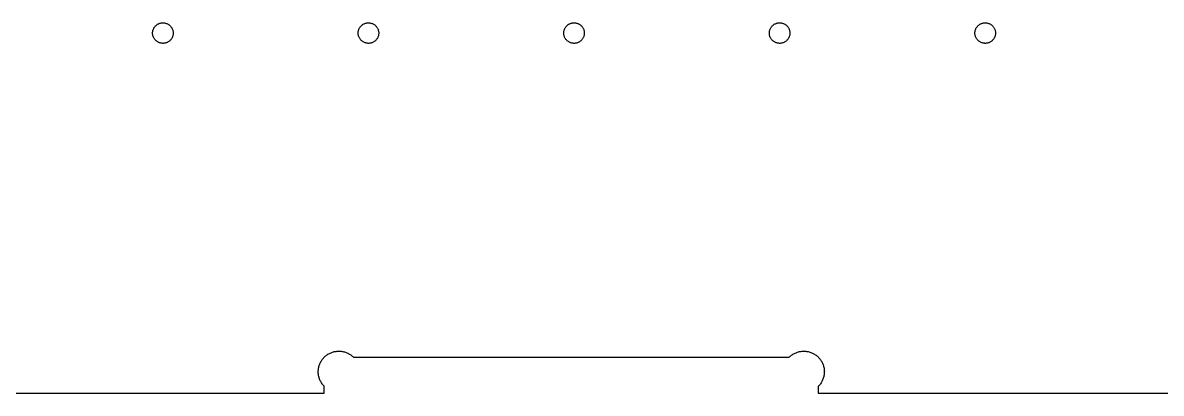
# Model space of a CAD drawing. Extents: x 0 to 96, y 0 to 48.
# Drawn here: x 20.65 to 27.58, y 23.28 to 25.53 of the extents above; entities that cross this region are included whole.
import ezdxf

# ---------------------------------------------------------------- set-up
doc = ezdxf.new("R2010")
doc.units = 0
doc.layers.add('Layer_1', color=7, linetype='CONTINUOUS')

msp = doc.modelspace()

# ---------------------------------------------------------------- linework, layer by layer
at = {"layer": 'Layer_1', "color": 7}
for p, q in [((21.443744, 25.473036), (21.444411, 25.476894)), ((21.444413, 25.476894), (21.445358, 25.480713)), ((21.445359, 25.480713), (21.44654, 25.484453)), ((21.44654, 25.484453), (21.447957, 25.488114)), ((21.447957, 25.488114), (21.449571, 25.491698)), ((21.449571, 25.491698), (21.451422, 25.495122)), ((21.451422, 25.495122), (21.453508, 25.498469)), ((21.453508, 25.498469), (21.455792, 25.501658)), ((21.455792, 25.501658), (21.458232, 25.504729)), ((21.458232, 25.504729), (21.46091, 25.507602)), ((21.46091, 25.507602), (21.463744, 25.510319)), ((21.463744, 25.510319), (21.466737, 25.512879)), ((21.466737, 25.512879), (21.469887, 25.515201)), ((21.469887, 25.515201), (21.473193, 25.517367)), ((21.473193, 25.517367), (21.476619, 25.519296)), ((21.476619, 25.519296), (21.480122, 25.520989)), ((21.480122, 25.520989), (21.483784, 25.522484)), ((21.483784, 25.522484), (21.487484, 25.523706)), ((21.487484, 25.523706), (21.491264, 25.524728)), ((21.491264, 25.524729), (21.495122, 25.525518)), ((21.495122, 25.525517), (21.49902, 25.526028)), ((21.49902, 25.526028), (21.502957, 25.526339)), ((21.502957, 25.526343), (21.506854, 25.526343)), ((21.506854, 25.526382), (21.510792, 25.526182)), ((21.510792, 25.526186), (21.514689, 25.525708)), ((21.514689, 25.525713), (21.518548, 25.525002)), ((21.518548, 25.525004), (21.522367, 25.524093)), ((21.522367, 25.524099), (21.526107, 25.522918)), ((21.526107, 25.522918), (21.529768, 25.5215)), ((21.529768, 25.5215), (21.533351, 25.519887)), ((21.533351, 25.519887), (21.536816, 25.517997)), ((21.536816, 25.517997), (21.540162, 25.515949)), ((21.540162, 25.515949), (21.543351, 25.513666)), ((21.543351, 25.513666), (21.546382, 25.511186)), ((21.546382, 25.511186), (21.549296, 25.508548)), ((21.549296, 25.508548), (21.552012, 25.505713)), ((21.552012, 25.505713), (21.554532, 25.502721)), ((21.554532, 25.502721), (21.556894, 25.499571)), ((21.556894, 25.499571), (21.55902, 25.496264)), ((21.55902, 25.496264), (21.560949, 25.492839)), ((21.560949, 25.492839), (21.562642, 25.489296)), ((21.562642, 25.489296), (21.564138, 25.485673)), ((21.564138, 25.485673), (21.565398, 25.481933)), ((21.565398, 25.481933), (21.56642, 25.478154)), ((21.566422, 25.478154), (21.567167, 25.474296)), ((21.56717, 25.474296), (21.567726, 25.470438)), ((22.693744, 25.473036), (22.694411, 25.476894)), ((22.694413, 25.476894), (22.695358, 25.480713)), ((22.695359, 25.480713), (22.69654, 25.484453)), ((22.69654, 25.484453), (22.697957, 25.488114)), ((22.697957, 25.488114), (22.699571, 25.491698)), ((22.699571, 25.491698), (22.701422, 25.495122)), ((22.701422, 25.495122), (22.703508, 25.498469)), ((22.703508, 25.498469), (22.705792, 25.501658)), ((22.705792, 25.501658), (22.708232, 25.504729)), ((22.708232, 25.504729), (22.71091, 25.507602)), ((22.71091, 25.507602), (22.713744, 25.510319)), ((22.713744, 25.510319), (22.716737, 25.512879)), ((22.716737, 25.512879), (22.719887, 25.515201)), ((22.719887, 25.515201), (22.723193, 25.517367)), ((22.723193, 25.517367), (22.726619, 25.519296)), ((22.726619, 25.519296), (22.730122, 25.520989)), ((22.730122, 25.520989), (22.733784, 25.522484)), ((22.733784, 25.522484), (22.737484, 25.523706)), ((22.737484, 25.523706), (22.741264, 25.524728)), ((22.741264, 25.524729), (22.745122, 25.525518)), ((22.745122, 25.525517), (22.74902, 25.526028)), ((22.74902, 25.526028), (22.752957, 25.526339)), ((22.752957, 25.526343), (22.756854, 25.526343)), ((22.756854, 25.526382), (22.760792, 25.526182)), ((22.760792, 25.526186), (22.764689, 25.525708)), ((22.764689, 25.525713), (22.768548, 25.525002)), ((22.768548, 25.525004), (22.772367, 25.524093)), ((22.772367, 25.524099), (22.776107, 25.522918)), ((22.776107, 25.522918), (22.779768, 25.5215)), ((22.779768, 25.5215), (22.783351, 25.519887)), ((22.783351, 25.519887), (22.786816, 25.517997)), ((22.786816, 25.517997), (22.790162, 25.515949)), ((22.790162, 25.515949), (22.793351, 25.513666)), ((22.793351, 25.513666), (22.796382, 25.511186)), ((22.796382, 25.511186), (22.799296, 25.508548)), ((22.799296, 25.508548), (22.802012, 25.505713)), ((22.802012, 25.505713), (22.804532, 25.502721)), ((22.804532, 25.502721), (22.806894, 25.499571)), ((22.806894, 25.499571), (22.80902, 25.496264)), ((22.80902, 25.496264), (22.810949, 25.492839)), ((22.810949, 25.492839), (22.812642, 25.489296)), ((22.812642, 25.489296), (22.814138, 25.485673)), ((22.814138, 25.485673), (22.815398, 25.481933)), ((22.815398, 25.481933), (22.81642, 25.478154)), ((22.816422, 25.478154), (22.817167, 25.474296)), ((22.81717, 25.474296), (22.817726, 25.470438)), ((23.943744, 25.473036), (23.944411, 25.476894)), ((23.944413, 25.476894), (23.945358, 25.480713)), ((23.945359, 25.480713), (23.94654, 25.484453)), ((23.94654, 25.484453), (23.947957, 25.488114)), ((23.947957, 25.488114), (23.949571, 25.491698)), ((23.949571, 25.491698), (23.951422, 25.495122)), ((23.951422, 25.495122), (23.953508, 25.498469)), ((23.953508, 25.498469), (23.955792, 25.501658)), ((23.955792, 25.501658), (23.958232, 25.504729)), ((23.958232, 25.504729), (23.96091, 25.507602)), ((23.96091, 25.507602), (23.963744, 25.510319)), ((23.963744, 25.510319), (23.966737, 25.512879)), ((23.966737, 25.512879), (23.969887, 25.515201)), ((23.969887, 25.515201), (23.973193, 25.517367)), ((23.973193, 25.517367), (23.976619, 25.519296)), ((23.976619, 25.519296), (23.980122, 25.520989)), ((23.980122, 25.520989), (23.983784, 25.522484)), ((23.983784, 25.522484), (23.987484, 25.523706)), ((23.987484, 25.523706), (23.991264, 25.524728)), ((23.991264, 25.524729), (23.995122, 25.525518)), ((23.995122, 25.525517), (23.99902, 25.526028)), ((23.99902, 25.526028), (24.002957, 25.526339)), ((24.002957, 25.526343), (24.006854, 25.526343)), ((24.006854, 25.526382), (24.010792, 25.526182)), ((24.010792, 25.526186), (24.014689, 25.525708)), ((24.014689, 25.525713), (24.018548, 25.525002)), ((24.018548, 25.525004), (24.022367, 25.524093)), ((24.022367, 25.524099), (24.026107, 25.522918)), ((24.026107, 25.522918), (24.029768, 25.5215)), ((24.029768, 25.5215), (24.033351, 25.519887)), ((24.033351, 25.519887), (24.036816, 25.517997)), ((24.036816, 25.517997), (24.040162, 25.515949)), ((24.040162, 25.515949), (24.043351, 25.513666)), ((24.043351, 25.513666), (24.046382, 25.511186)), ((24.046382, 25.511186), (24.049296, 25.508548)), ((24.049296, 25.508548), (24.052012, 25.505713)), ((24.052012, 25.505713), (24.054532, 25.502721)), ((24.054532, 25.502721), (24.056894, 25.499571)), ((24.056894, 25.499571), (24.05902, 25.496264)), ((24.05902, 25.496264), (24.060949, 25.492839)), ((24.060949, 25.492839), (24.062642, 25.489296)), ((24.062642, 25.489296), (24.064138, 25.485673)), ((24.064138, 25.485673), (24.065398, 25.481933)), ((24.065398, 25.481933), (24.06642, 25.478154)), ((24.066422, 25.478154), (24.067167, 25.474296)), ((24.06717, 25.474296), (24.067726, 25.470438)), ((25.193744, 25.473036), (25.194411, 25.476894)), ((25.194413, 25.476894), (25.195358, 25.480713)), ((25.195359, 25.480713), (25.19654, 25.484453)), ((25.19654, 25.484453), (25.197957, 25.488114)), ((25.197957, 25.488114), (25.199571, 25.491698)), ((25.199571, 25.491698), (25.201422, 25.495122)), ((25.201422, 25.495122), (25.203508, 25.498469)), ((25.203508, 25.498469), (25.205792, 25.501658)), ((25.205792, 25.501658), (25.208232, 25.504729)), ((25.208232, 25.504729), (25.21091, 25.507602)), ((25.21091, 25.507602), (25.213744, 25.510319)), ((25.213744, 25.510319), (25.216737, 25.512879)), ((25.216737, 25.512879), (25.219887, 25.515201)), ((25.219887, 25.515201), (25.223193, 25.517367)), ((25.223193, 25.517367), (25.226619, 25.519296)), ((25.226619, 25.519296), (25.230122, 25.520989)), ((25.230122, 25.520989), (25.233784, 25.522484)), ((25.233784, 25.522484), (25.237484, 25.523706)), ((25.237484, 25.523706), (25.241264, 25.524728)), ((25.241264, 25.524729), (25.245122, 25.525518)), ((25.245122, 25.525517), (25.24902, 25.526028)), ((25.24902, 25.526028), (25.252957, 25.526339)), ((25.252957, 25.526343), (25.256854, 25.526343)), ((25.256854, 25.526382), (25.260792, 25.526182)), ((25.260792, 25.526186), (25.264689, 25.525708)), ((25.264689, 25.525713), (25.268548, 25.525002)), ((25.268548, 25.525004), (25.272367, 25.524093)), ((25.272367, 25.524099), (25.276107, 25.522918)), ((25.276107, 25.522918), (25.279768, 25.5215)), ((25.279768, 25.5215), (25.283351, 25.519887)), ((25.283351, 25.519887), (25.286816, 25.517997)), ((25.286816, 25.517997), (25.290162, 25.515949)), ((25.290162, 25.515949), (25.293351, 25.513666)), ((25.293351, 25.513666), (25.296382, 25.511186)), ((25.296382, 25.511186), (25.299296, 25.508548)), ((25.299296, 25.508548), (25.302012, 25.505713)), ((25.302012, 25.505713), (25.304532, 25.502721)), ((25.304532, 25.502721), (25.306894, 25.499571)), ((25.306894, 25.499571), (25.30902, 25.496264)), ((25.30902, 25.496264), (25.310949, 25.492839)), ((25.310949, 25.492839), (25.312642, 25.489296)), ((25.312642, 25.489296), (25.314138, 25.485673)), ((25.314138, 25.485673), (25.315398, 25.481933)), ((25.315398, 25.481933), (25.31642, 25.478154)), ((25.316422, 25.478154), (25.317167, 25.474296)), ((25.31717, 25.474296), (25.317726, 25.470438)), ((26.443744, 25.473036), (26.444411, 25.476894)), ((26.444413, 25.476894), (26.445358, 25.480713)), ((26.445359, 25.480713), (26.44654, 25.484453)), ((26.44654, 25.484453), (26.447957, 25.488114)), ((26.447957, 25.488114), (26.449571, 25.491698)), ((26.449571, 25.491698), (26.451422, 25.495122)), ((26.451422, 25.495122), (26.453508, 25.498469)), ((26.453508, 25.498469), (26.455792, 25.501658)), ((26.455792, 25.501658), (26.458232, 25.504729)), ((26.458232, 25.504729), (26.46091, 25.507602)), ((26.46091, 25.507602), (26.463744, 25.510319)), ((26.463744, 25.510319), (26.466737, 25.512879)), ((26.466737, 25.512879), (26.469887, 25.515201)), ((26.469887, 25.515201), (26.473193, 25.517367)), ((26.473193, 25.517367), (26.476619, 25.519296)), ((26.476619, 25.519296), (26.480122, 25.520989)), ((26.480122, 25.520989), (26.483784, 25.522484)), ((26.483784, 25.522484), (26.487484, 25.523706)), ((26.487484, 25.523706), (26.491264, 25.524728)), ((26.491264, 25.524729), (26.495122, 25.525518)), ((26.495122, 25.525517), (26.49902, 25.526028)), ((26.49902, 25.526028), (26.502957, 25.526339)), ((26.502957, 25.526343), (26.506854, 25.526343)), ((26.506854, 25.526382), (26.510792, 25.526182)), ((26.510792, 25.526186), (26.514689, 25.525708)), ((26.514689, 25.525713), (26.518548, 25.525002)), ((26.518548, 25.525004), (26.522367, 25.524093)), ((26.522367, 25.524099), (26.526107, 25.522918)), ((26.526107, 25.522918), (26.529768, 25.5215)), ((26.529768, 25.5215), (26.533351, 25.519887)), ((26.533351, 25.519887), (26.536816, 25.517997)), ((26.536816, 25.517997), (26.540162, 25.515949)), ((26.540162, 25.515949), (26.543351, 25.513666)), ((26.543351, 25.513666), (26.546382, 25.511186)), ((26.546382, 25.511186), (26.549296, 25.508548)), ((26.549296, 25.508548), (26.552012, 25.505713)), ((26.552012, 25.505713), (26.554532, 25.502721)), ((26.554532, 25.502721), (26.556894, 25.499571)), ((26.556894, 25.499571), (26.55902, 25.496264)), ((26.55902, 25.496264), (26.560949, 25.492839)), ((26.560949, 25.492839), (26.562642, 25.489296)), ((26.562642, 25.489296), (26.564138, 25.485673)), ((26.564138, 25.485673), (26.565398, 25.481933)), ((26.565398, 25.481933), (26.56642, 25.478154)), ((26.566422, 25.478154), (26.567167, 25.474296)), ((26.56717, 25.474296), (26.567726, 25.470438)), ((21.443076, 25.465201), (21.443276, 25.469099)), ((21.44339, 25.457367), (21.443112, 25.461264)), ((21.443114, 25.461264), (21.443114, 25.465201)), ((21.443272, 25.469099), (21.443739, 25.473036)), ((21.443941, 25.453469), (21.443386, 25.457367)), ((21.444689, 25.449611), (21.443944, 25.453469)), ((21.445713, 25.445831), (21.444691, 25.449611)), ((21.446973, 25.442091), (21.445713, 25.445831)), ((21.448469, 25.438469), (21.446973, 25.442091)), ((21.450162, 25.434926), (21.448469, 25.438469)), ((21.452091, 25.4315), (21.450162, 25.434926)), ((21.454217, 25.428232), (21.452091, 25.4315)), ((21.456579, 25.425083), (21.454217, 25.428232)), ((21.459099, 25.422051), (21.456579, 25.425083)), ((21.461816, 25.419217), (21.459099, 25.422051)), ((21.464729, 25.416579), (21.461816, 25.419217)), ((21.46776, 25.414099), (21.464729, 25.416579)), ((21.470949, 25.411816), (21.46776, 25.414099)), ((21.474296, 25.409768), (21.470949, 25.411816)), ((21.47776, 25.407918), (21.474296, 25.409768)), ((21.481343, 25.406264), (21.47776, 25.407918)), ((21.485004, 25.404847), (21.481343, 25.406264)), ((21.488744, 25.403706), (21.485004, 25.404847)), ((21.527327, 25.405319), (21.523627, 25.40406)), ((21.530989, 25.406776), (21.527327, 25.405319)), ((21.534492, 25.408508), (21.530989, 25.406776)), ((21.537918, 25.410438), (21.534492, 25.408508)), ((21.541224, 25.412563), (21.537918, 25.410438)), ((21.544374, 25.414926), (21.541224, 25.412563)), ((21.547367, 25.417446), (21.544374, 25.414926)), ((21.550201, 25.420162), (21.547367, 25.417446)), ((21.552879, 25.423036), (21.550201, 25.420162)), ((21.555319, 25.426107), (21.552879, 25.423036)), ((21.557603, 25.429296), (21.555319, 25.426107)), ((21.559689, 25.432642), (21.557603, 25.429296)), ((21.56154, 25.436107), (21.559689, 25.432642)), ((21.563154, 25.43965), (21.56154, 25.436107)), ((21.564571, 25.443351), (21.563154, 25.43965)), ((21.565752, 25.447091), (21.564571, 25.443351)), ((21.566698, 25.45091), (21.565753, 25.447091)), ((21.567367, 25.454768), (21.5667, 25.45091)), ((21.567839, 25.458666), (21.567372, 25.454768)), ((21.567721, 25.470438), (21.567999, 25.4665)), ((21.568036, 25.462563), (21.567836, 25.458666)), ((21.567997, 25.4665), (21.567997, 25.462563)), ((22.693076, 25.465201), (22.693276, 25.469099)), ((22.69339, 25.457367), (22.693112, 25.461264)), ((22.693114, 25.461264), (22.693114, 25.465201)), ((22.693272, 25.469099), (22.693739, 25.473036)), ((22.693941, 25.453469), (22.693386, 25.457367)), ((22.694689, 25.449611), (22.693944, 25.453469)), ((22.695713, 25.445831), (22.694691, 25.449611)), ((22.696973, 25.442091), (22.695713, 25.445831)), ((22.698469, 25.438469), (22.696973, 25.442091)), ((22.700162, 25.434926), (22.698469, 25.438469)), ((22.702091, 25.4315), (22.700162, 25.434926)), ((22.704217, 25.428232), (22.702091, 25.4315)), ((22.706579, 25.425083), (22.704217, 25.428232)), ((22.709099, 25.422051), (22.706579, 25.425083)), ((22.711816, 25.419217), (22.709099, 25.422051)), ((22.714729, 25.416579), (22.711816, 25.419217)), ((22.71776, 25.414099), (22.714729, 25.416579)), ((22.720949, 25.411816), (22.71776, 25.414099)), ((22.724296, 25.409768), (22.720949, 25.411816)), ((22.72776, 25.407918), (22.724296, 25.409768)), ((22.731343, 25.406264), (22.72776, 25.407918)), ((22.735004, 25.404847), (22.731343, 25.406264)), ((22.738744, 25.403706), (22.735004, 25.404847)), ((22.777327, 25.405319), (22.773627, 25.40406)), ((22.780989, 25.406776), (22.777327, 25.405319)), ((22.784492, 25.408508), (22.780989, 25.406776)), ((22.787918, 25.410438), (22.784492, 25.408508)), ((22.791224, 25.412563), (22.787918, 25.410438)), ((22.794374, 25.414926), (22.791224, 25.412563)), ((22.797367, 25.417446), (22.794374, 25.414926)), ((22.800201, 25.420162), (22.797367, 25.417446)), ((22.802879, 25.423036), (22.800201, 25.420162)), ((22.805319, 25.426107), (22.802879, 25.423036)), ((22.807603, 25.429296), (22.805319, 25.426107)), ((22.809689, 25.432642), (22.807603, 25.429296)), ((22.81154, 25.436107), (22.809689, 25.432642)), ((22.813154, 25.43965), (22.81154, 25.436107)), ((22.814571, 25.443351), (22.813154, 25.43965)), ((22.815752, 25.447091), (22.814571, 25.443351)), ((22.816698, 25.45091), (22.815753, 25.447091)), ((22.817367, 25.454768), (22.8167, 25.45091)), ((22.817839, 25.458666), (22.817361, 25.454768)), ((22.817721, 25.470438), (22.817999, 25.4665)), ((22.818036, 25.462563), (22.817836, 25.458666)), ((22.817997, 25.4665), (22.817997, 25.462563)), ((23.943076, 25.465201), (23.943276, 25.469099)), ((23.94339, 25.457367), (23.943112, 25.461264)), ((23.943114, 25.461264), (23.943114, 25.465201)), ((23.943272, 25.469099), (23.94375, 25.473036)), ((23.943941, 25.453469), (23.943386, 25.457367)), ((23.944689, 25.449611), (23.943944, 25.453469)), ((23.945713, 25.445831), (23.944691, 25.449611)), ((23.946973, 25.442091), (23.945713, 25.445831)), ((23.948469, 25.438469), (23.946973, 25.442091)), ((23.950162, 25.434926), (23.948469, 25.438469)), ((23.952091, 25.4315), (23.950162, 25.434926)), ((23.954217, 25.428232), (23.952091, 25.4315)), ((23.956579, 25.425083), (23.954217, 25.428232)), ((23.959099, 25.422051), (23.956579, 25.425083)), ((23.961816, 25.419217), (23.959099, 25.422051)), ((23.964729, 25.416579), (23.961816, 25.419217)), ((23.96776, 25.414099), (23.964729, 25.416579)), ((23.970949, 25.411816), (23.96776, 25.414099)), ((23.974296, 25.409768), (23.970949, 25.411816)), ((23.97776, 25.407918), (23.974296, 25.409768)), ((23.981343, 25.406264), (23.97776, 25.407918)), ((23.985004, 25.404847), (23.981343, 25.406264)), ((23.988744, 25.403706), (23.985004, 25.404847)), ((24.027327, 25.405319), (24.023627, 25.40406)), ((24.030989, 25.406776), (24.027327, 25.405319)), ((24.034492, 25.408508), (24.030989, 25.406776)), ((24.037918, 25.410438), (24.034492, 25.408508)), ((24.041224, 25.412563), (24.037918, 25.410438)), ((24.044374, 25.414926), (24.041224, 25.412563)), ((24.047367, 25.417446), (24.044374, 25.414926)), ((24.050201, 25.420162), (24.047367, 25.417446)), ((24.052879, 25.423036), (24.050201, 25.420162)), ((24.055319, 25.426107), (24.052879, 25.423036)), ((24.057603, 25.429296), (24.055319, 25.426107)), ((24.059689, 25.432642), (24.057603, 25.429296)), ((24.06154, 25.436107), (24.059689, 25.432642)), ((24.063154, 25.43965), (24.06154, 25.436107)), ((24.064571, 25.443351), (24.063154, 25.43965)), ((24.065752, 25.447091), (24.064571, 25.443351)), ((24.066698, 25.45091), (24.065753, 25.447091)), ((24.067367, 25.454768), (24.0667, 25.45091)), ((24.067839, 25.458666), (24.067361, 25.454768)), ((24.067721, 25.470438), (24.067999, 25.4665)), ((24.068036, 25.462563), (24.067836, 25.458666)), ((24.067997, 25.4665), (24.067997, 25.462563)), ((25.193076, 25.465201), (25.193276, 25.469099)), ((25.19339, 25.457367), (25.193112, 25.461264)), ((25.193114, 25.461264), (25.193114, 25.465201)), ((25.193272, 25.469099), (25.19375, 25.473036)), ((25.193941, 25.453469), (25.193386, 25.457367)), ((25.194689, 25.449611), (25.193944, 25.453469)), ((25.195713, 25.445831), (25.194691, 25.449611)), ((25.196973, 25.442091), (25.195713, 25.445831)), ((25.198469, 25.438469), (25.196973, 25.442091)), ((25.200162, 25.434926), (25.198469, 25.438469)), ((25.202091, 25.4315), (25.200162, 25.434926)), ((25.204217, 25.428232), (25.202091, 25.4315)), ((25.206579, 25.425083), (25.204217, 25.428232)), ((25.209099, 25.422051), (25.206579, 25.425083)), ((25.211816, 25.419217), (25.209099, 25.422051)), ((25.214729, 25.416579), (25.211816, 25.419217)), ((25.21776, 25.414099), (25.214729, 25.416579)), ((25.220949, 25.411816), (25.21776, 25.414099)), ((25.224296, 25.409768), (25.220949, 25.411816)), ((25.22776, 25.407918), (25.224296, 25.409768)), ((25.231343, 25.406264), (25.22776, 25.407918)), ((25.235004, 25.404847), (25.231343, 25.406264)), ((25.238744, 25.403706), (25.235004, 25.404847)), ((25.277327, 25.405319), (25.273627, 25.40406)), ((25.280989, 25.406776), (25.277327, 25.405319)), ((25.284492, 25.408508), (25.280989, 25.406776)), ((25.287918, 25.410438), (25.284492, 25.408508)), ((25.291224, 25.412563), (25.287918, 25.410438)), ((25.294374, 25.414926), (25.291224, 25.412563)), ((25.297367, 25.417446), (25.294374, 25.414926)), ((25.300201, 25.420162), (25.297367, 25.417446)), ((25.302879, 25.423036), (25.300201, 25.420162)), ((25.305319, 25.426107), (25.302879, 25.423036)), ((25.307603, 25.429296), (25.305319, 25.426107)), ((25.309689, 25.432642), (25.307603, 25.429296)), ((25.31154, 25.436107), (25.309689, 25.432642)), ((25.313154, 25.43965), (25.31154, 25.436107)), ((25.314571, 25.443351), (25.313154, 25.43965)), ((25.315752, 25.447091), (25.314571, 25.443351)), ((25.316698, 25.45091), (25.315753, 25.447091)), ((25.317367, 25.454768), (25.3167, 25.45091)), ((25.317839, 25.458666), (25.317361, 25.454768)), ((25.317721, 25.470438), (25.317999, 25.4665)), ((25.318036, 25.462563), (25.317836, 25.458666)), ((25.317997, 25.4665), (25.317997, 25.462563)), ((26.443076, 25.465201), (26.443276, 25.469099)), ((26.44339, 25.457367), (26.443112, 25.461264)), ((26.443114, 25.461264), (26.443114, 25.465201)), ((26.443272, 25.469099), (26.44375, 25.473036)), ((26.443941, 25.453469), (26.443386, 25.457367)), ((26.444689, 25.449611), (26.443944, 25.453469)), ((26.445713, 25.445831), (26.444691, 25.449611)), ((26.446973, 25.442091), (26.445713, 25.445831)), ((26.448469, 25.438469), (26.446973, 25.442091)), ((26.450162, 25.434926), (26.448469, 25.438469)), ((26.452091, 25.4315), (26.450162, 25.434926)), ((26.454217, 25.428232), (26.452091, 25.4315)), ((26.456579, 25.425083), (26.454217, 25.428232)), ((26.459099, 25.422051), (26.456579, 25.425083)), ((26.461816, 25.419217), (26.459099, 25.422051)), ((26.464729, 25.416579), (26.461816, 25.419217)), ((26.46776, 25.414099), (26.464729, 25.416579)), ((26.470949, 25.411816), (26.46776, 25.414099)), ((26.474296, 25.409768), (26.470949, 25.411816)), ((26.47776, 25.407918), (26.474296, 25.409768)), ((26.481343, 25.406264), (26.47776, 25.407918)), ((26.485004, 25.404847), (26.481343, 25.406264)), ((26.488744, 25.403706), (26.485004, 25.404847)), ((26.527327, 25.405319), (26.523627, 25.40406)), ((26.530989, 25.406776), (26.527327, 25.405319)), ((26.534492, 25.408508), (26.530989, 25.406776)), ((26.537918, 25.410438), (26.534492, 25.408508)), ((26.541224, 25.412563), (26.537918, 25.410438)), ((26.544374, 25.414926), (26.541224, 25.412563)), ((26.547367, 25.417446), (26.544374, 25.414926)), ((26.550201, 25.420162), (26.547367, 25.417446)), ((26.552879, 25.423036), (26.550201, 25.420162)), ((26.555319, 25.426107), (26.552879, 25.423036)), ((26.557603, 25.429296), (26.555319, 25.426107)), ((26.559689, 25.432642), (26.557603, 25.429296)), ((26.56154, 25.436107), (26.559689, 25.432642)), ((26.563154, 25.43965), (26.56154, 25.436107)), ((26.564571, 25.443351), (26.563154, 25.43965)), ((26.565752, 25.447091), (26.564571, 25.443351)), ((26.566698, 25.45091), (26.565753, 25.447091)), ((26.567367, 25.454768), (26.5667, 25.45091)), ((26.567839, 25.458666), (26.567361, 25.454768)), ((26.567721, 25.470438), (26.567999, 25.4665)), ((26.568036, 25.462563), (26.567836, 25.458666)), ((26.567997, 25.4665), (26.567997, 25.462563)), ((21.492563, 25.40276), (21.488744, 25.403704)), ((21.496422, 25.402051), (21.492563, 25.402762)), ((21.500319, 25.401619), (21.496422, 25.402052)), ((21.504257, 25.401421), (21.500319, 25.401621)), ((21.508154, 25.401461), (21.504257, 25.401461)), ((21.512091, 25.401737), (21.508154, 25.401459)), ((21.515989, 25.402249), (21.512091, 25.401738)), ((21.519847, 25.403036), (21.515989, 25.402247)), ((21.523627, 25.40406), (21.519847, 25.403038)), ((22.742563, 25.40276), (22.738744, 25.403704)), ((22.746422, 25.402051), (22.742563, 25.402762)), ((22.750319, 25.401619), (22.746422, 25.402052)), ((22.754257, 25.401421), (22.750319, 25.401621)), ((22.758154, 25.401461), (22.754257, 25.401461)), ((22.762091, 25.401737), (22.758154, 25.401459)), ((22.765989, 25.402249), (22.762091, 25.401738)), ((22.769847, 25.403036), (22.765989, 25.402247)), ((22.773627, 25.40406), (22.769847, 25.403038)), ((23.992563, 25.40276), (23.988744, 25.403704)), ((23.996422, 25.402051), (23.992563, 25.402762)), ((24.000319, 25.401619), (23.996422, 25.402052)), ((24.004257, 25.401421), (24.000319, 25.401621)), ((24.008154, 25.401461), (24.004257, 25.401461)), ((24.012091, 25.401737), (24.008154, 25.401459)), ((24.015989, 25.402249), (24.012091, 25.401738)), ((24.019847, 25.403036), (24.015989, 25.402247)), ((24.023627, 25.40406), (24.019847, 25.403038)), ((25.242563, 25.40276), (25.238744, 25.403704)), ((25.246422, 25.402051), (25.242563, 25.402762)), ((25.250319, 25.401619), (25.246422, 25.402052)), ((25.254257, 25.401421), (25.250319, 25.401621)), ((25.258154, 25.401461), (25.254257, 25.401461)), ((25.262091, 25.401737), (25.258154, 25.401459)), ((25.265989, 25.402249), (25.262091, 25.401738)), ((25.269847, 25.403036), (25.265989, 25.402247)), ((25.273627, 25.40406), (25.269847, 25.403038)), ((26.492563, 25.40276), (26.488744, 25.403704)), ((26.496422, 25.402051), (26.492563, 25.402762)), ((26.500319, 25.401619), (26.496422, 25.402052)), ((26.504257, 25.401421), (26.500319, 25.401621)), ((26.508154, 25.401461), (26.504257, 25.401461)), ((26.512091, 25.401737), (26.508154, 25.401459)), ((26.515989, 25.402249), (26.512091, 25.401738)), ((26.519847, 25.403036), (26.515989, 25.402247)), ((26.523627, 25.40406), (26.519847, 25.403038)), ((22.463862, 23.463508), (22.466343, 23.468114)), ((22.466343, 23.468114), (22.46902, 23.472602)), ((22.46902, 23.472602), (22.471854, 23.477012)), ((22.471854, 23.477012), (22.474887, 23.481264)), ((22.474887, 23.481264), (22.478114, 23.485398)), ((22.478114, 23.485398), (22.481461, 23.489413)), ((22.481461, 23.489413), (22.485004, 23.493272)), ((22.485004, 23.493272), (22.488744, 23.496973)), ((22.488744, 23.496973), (22.492563, 23.500517)), ((22.492563, 23.500517), (22.496579, 23.503902)), ((22.496579, 23.503902), (22.500713, 23.507091)), ((22.500713, 23.507091), (22.504966, 23.510122)), ((22.504966, 23.510122), (22.509374, 23.512997)), ((22.509374, 23.512997), (22.513862, 23.515634)), ((22.513862, 23.515634), (22.518508, 23.518114)), ((22.518508, 23.518114), (22.523193, 23.520398)), ((22.523193, 23.520398), (22.527997, 23.522484)), ((22.527997, 23.522484), (22.532918, 23.524374)), ((22.532918, 23.524374), (22.537879, 23.526028)), ((22.537879, 23.526028), (22.542879, 23.527484)), ((22.542879, 23.527484), (22.547957, 23.528744)), ((22.547957, 23.528744), (22.553114, 23.529767)), ((22.553114, 23.529768), (22.558272, 23.53059)), ((22.558272, 23.530594), (22.563469, 23.531183)), ((22.563469, 23.531186), (22.568706, 23.531574)), ((22.568706, 23.531579), (22.573941, 23.531734)), ((22.573941, 23.531737), (22.579178, 23.531737)), ((22.579178, 23.531698), (22.584413, 23.53142)), ((22.584413, 23.531421), (22.589611, 23.53091)), ((22.589611, 23.53091), (22.594808, 23.530199)), ((22.594808, 23.530201), (22.599966, 23.52929)), ((22.599966, 23.529296), (22.605043, 23.528154)), ((22.605043, 23.528154), (22.610122, 23.526776)), ((22.610122, 23.526776), (22.615122, 23.52524)), ((22.615122, 23.52524), (22.620043, 23.52343)), ((22.620043, 23.52343), (22.624887, 23.521461)), ((22.624887, 23.521461), (22.62965, 23.519296)), ((22.62965, 23.519296), (22.634296, 23.516894)), ((22.634296, 23.516894), (22.638862, 23.514336)), ((22.638862, 23.514336), (22.643311, 23.511579)), ((22.643311, 23.511579), (22.647642, 23.508627)), ((22.647642, 23.508627), (22.651854, 23.505517)), ((22.651854, 23.505517), (22.65591, 23.502209)), ((22.65591, 23.502209), (22.659847, 23.498744)), ((22.659847, 23.498744), (22.663627, 23.495122)), ((22.663627, 23.495122), (25.31402, 23.495122)), ((25.31402, 23.495122), (25.31587, 23.496973)), ((25.31587, 23.496973), (25.319729, 23.500517)), ((25.319729, 23.500517), (25.323744, 23.503902)), ((25.323744, 23.503902), (25.327879, 23.507091)), ((25.327879, 23.507091), (25.33213, 23.510122)), ((25.33213, 23.510122), (25.33654, 23.512997)), ((25.33654, 23.512997), (25.341028, 23.515634)), ((25.341028, 23.515634), (25.345673, 23.518114)), ((25.345673, 23.518114), (25.350359, 23.520398)), ((25.350359, 23.520398), (25.355162, 23.522484)), ((25.355162, 23.522484), (25.360043, 23.524374)), ((25.360043, 23.524374), (25.365004, 23.526028)), ((25.365004, 23.526028), (25.370043, 23.527484)), ((25.370043, 23.527484), (25.375122, 23.528744)), ((25.375122, 23.528744), (25.38028, 23.529767)), ((25.38028, 23.529768), (25.385438, 23.53059)), ((25.385438, 23.530594), (25.390634, 23.531183)), ((25.390634, 23.531186), (25.39587, 23.531574)), ((25.39587, 23.531579), (25.401107, 23.531734)), ((25.401107, 23.531737), (25.403706, 23.531737)), ((25.403706, 23.531737), (25.408941, 23.531581)), ((25.408941, 23.531579), (25.414178, 23.53119)), ((25.414178, 23.531186), (25.419374, 23.530597)), ((25.419374, 23.530594), (25.424532, 23.529772)), ((25.424532, 23.529768), (25.429689, 23.528746)), ((25.429689, 23.528744), (25.434768, 23.527484)), ((25.434768, 23.527484), (25.439768, 23.526028)), ((25.439768, 23.526028), (25.444729, 23.524374)), ((25.444729, 23.524374), (25.44965, 23.522484)), ((25.44965, 23.522484), (25.454453, 23.520398)), ((25.454453, 23.520398), (25.459138, 23.518114)), ((25.459138, 23.518114), (25.463784, 23.515634)), ((25.463784, 23.515634), (25.468272, 23.512997)), ((25.468272, 23.512997), (25.472681, 23.510122)), ((25.472681, 23.510122), (25.476933, 23.507091)), ((25.476933, 23.507091), (25.481068, 23.503902)), ((25.481068, 23.503902), (25.485083, 23.500517)), ((25.485083, 23.500517), (25.488902, 23.496973)), ((25.488902, 23.496973), (25.492642, 23.493272)), ((25.492642, 23.493272), (25.496186, 23.489413)), ((25.496186, 23.489413), (25.499532, 23.485398)), ((25.499532, 23.485398), (25.50276, 23.481264)), ((25.50276, 23.481264), (25.505792, 23.477012)), ((25.505792, 23.477012), (25.508627, 23.472602)), ((25.508627, 23.472602), (25.511303, 23.468114)), ((25.511303, 23.468114), (25.513784, 23.463508)), ((22.450319, 23.402839), (22.450208, 23.408076)), ((22.450241, 23.408076), (22.450397, 23.413311)), ((22.450594, 23.397602), (22.450317, 23.402839)), ((22.450398, 23.413311), (22.450787, 23.418508)), ((22.451068, 23.392367), (22.45059, 23.397602)), ((22.450792, 23.418508), (22.451381, 23.423706)), ((22.451382, 23.423706), (22.452204, 23.428902)), ((22.452209, 23.428902), (22.453276, 23.43402)), ((22.453272, 23.43402), (22.454492, 23.439099)), ((22.454492, 23.439099), (22.455949, 23.444138)), ((22.455949, 23.444138), (22.457642, 23.449099)), ((22.457642, 23.449099), (22.459492, 23.453981)), ((22.459492, 23.453981), (22.461579, 23.458783)), ((22.461579, 23.458783), (22.463862, 23.463508)), ((25.513784, 23.463508), (25.516068, 23.458783)), ((25.516068, 23.458783), (25.518154, 23.453981)), ((25.518154, 23.453981), (25.520004, 23.449099)), ((25.520004, 23.449099), (25.521698, 23.444138)), ((25.521698, 23.444138), (25.523154, 23.439099)), ((25.523154, 23.439099), (25.524374, 23.43402)), ((25.524374, 23.43402), (25.525441, 23.428902)), ((25.525438, 23.428902), (25.52626, 23.423706)), ((25.526264, 23.423706), (25.526853, 23.418508)), ((25.527051, 23.397602), (25.526573, 23.392367)), ((25.526854, 23.418508), (25.527243, 23.413311)), ((25.527327, 23.402839), (25.527049, 23.397602)), ((25.527249, 23.413311), (25.527404, 23.408076)), ((25.527406, 23.408076), (25.527294, 23.402839)), ((22.451776, 23.387209), (22.451064, 23.392367)), ((22.452721, 23.382051), (22.451777, 23.387209)), ((22.453862, 23.376933), (22.452721, 23.382051)), ((22.455201, 23.371894), (22.453862, 23.376933)), ((22.456776, 23.366894), (22.455201, 23.371894)), ((22.458548, 23.361973), (22.456776, 23.366894)), ((22.460517, 23.357091), (22.458548, 23.361973)), ((22.462721, 23.352327), (22.460517, 23.357091)), ((22.465083, 23.347681), (22.462721, 23.352327)), ((22.467642, 23.343114), (22.465083, 23.347681)), ((22.470398, 23.338666), (22.467642, 23.343114)), ((22.473351, 23.334336), (22.470398, 23.338666)), ((22.476461, 23.330122), (22.473351, 23.334336)), ((22.479768, 23.326068), (22.476461, 23.330122)), ((25.501186, 23.330122), (25.497879, 23.326068)), ((25.504296, 23.334336), (25.501186, 23.330122)), ((25.507249, 23.338666), (25.504296, 23.334336)), ((25.510004, 23.343114), (25.507249, 23.338666)), ((25.512563, 23.347681), (25.510004, 23.343114)), ((25.514926, 23.352327), (25.512563, 23.347681)), ((25.51713, 23.357091), (25.514926, 23.352327)), ((25.519099, 23.361973), (25.51713, 23.357091)), ((25.52087, 23.366894), (25.519099, 23.361973)), ((25.522446, 23.371894), (25.52087, 23.366894)), ((25.523784, 23.376933), (25.522446, 23.371894)), ((25.524926, 23.382051), (25.523784, 23.376933)), ((25.52587, 23.387209), (25.524926, 23.382051)), ((25.526579, 23.392367), (25.525868, 23.387209)), ((19.486854, 23.276382), (22.486854, 23.276382)), ((22.483232, 23.32213), (22.479768, 23.326068)), ((22.486854, 23.318351), (22.483232, 23.32213)), ((22.486854, 23.276382), (22.486854, 23.318351)), ((25.494413, 23.32213), (25.490792, 23.318351)), ((25.490792, 23.318351), (25.490792, 23.276382)), ((25.490792, 23.276382), (28.490792, 23.276382)), ((25.497879, 23.326068), (25.494413, 23.32213))]:
    msp.add_line(p, q, dxfattribs=at)

doc.saveas('drawing.dxf')
